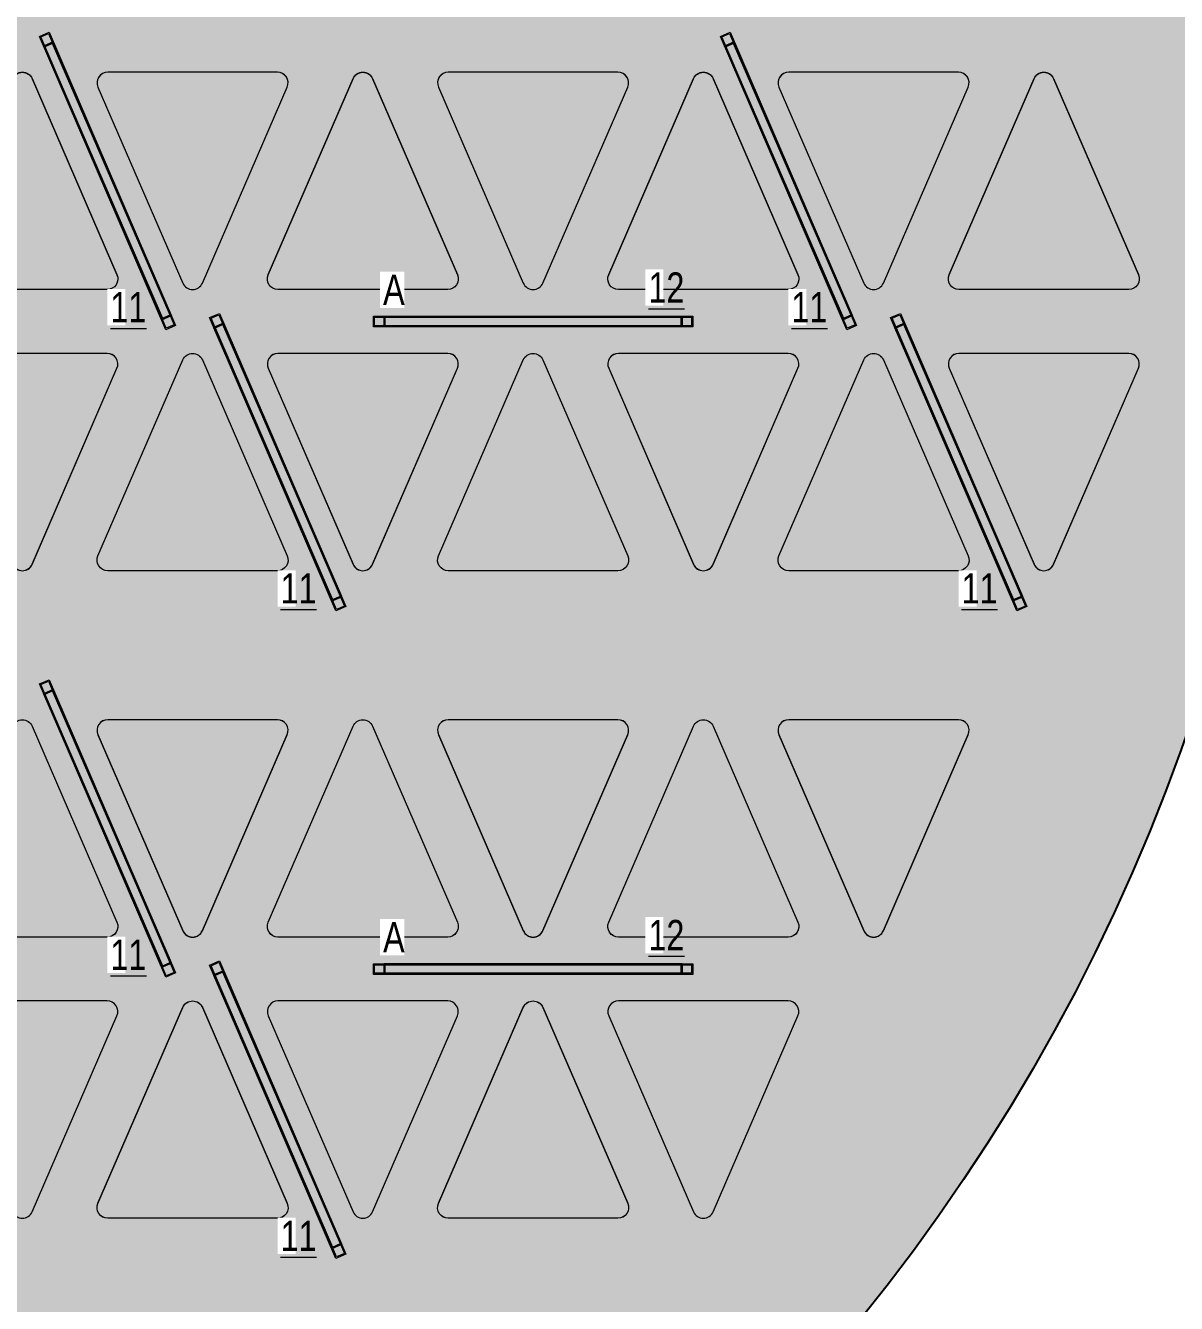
# Model space of a CAD drawing. Header units: millimetres. Extents: x -510890 to 418982, y -118257 to 141350.
# Drawn here: x -59006 to -53598, y 109817 to 115820 of the extents above; entities that cross this region are included whole.
import ezdxf

# ---------------------------------------------------------------- set-up
doc = ezdxf.new("R2010")
doc.units = ezdxf.units.MM
for name, color, linetype, lineweight in [('_ЭОМ_ОБЩ_Освещение_текст тип светильника', 172, 'Continuous', 50), ('_ЭОМ_светильник А', 1, 'Continuous', 35), ('_ЭОМ_светильник Р', 4, 'Continuous', 35), ('АР_Потолки_Штриховка', 252, 'Continuous', 0)]:
    doc.layers.add(name, color=color, linetype=linetype, lineweight=lineweight)
doc.layers.add('RAL 9010', color=7, linetype='Continuous')
doc.layers.add('X-ref Light', color=250, linetype='Continuous')
for name, color, linetype, lineweight, true_color in [('АР_Потолок_RAL 095 85 40', 7, 'Continuous', 5, 0xddc87a), ('АР_Потолок_RAL 100 70 20', 7, 'Continuous', 5, 0xb3ac85), ('АР_Потолок_Покраска', 7, 'Continuous', 5, 0x007399)]:
    doc.layers.add(name, color=color, linetype=linetype, lineweight=lineweight, true_color=true_color)
doc.layers.get('X-ref Light').off()
doc.styles.add('ГОСТ', font='cad.shx', dxfattribs={"width": 0.8})

# ---------------------------------------------------------------- blocks, each defined once
blk = doc.blocks.new('RVE-PLS5070-1500-P')
at = {"color": 0, "linetype": 'ByBlock', "lineweight": -2, "ltscale": 40}
for points in [[(750, -25), (-750, -25), (-750, 25), (750, 25)], [(745, -20), (-745, -20), (-745, 20), (745, 20)]]:
    blk.add_lwpolyline(points, close=True, dxfattribs=at)
blk = doc.blocks.new('A$Cf5012a0c')
at = {"layer": 'АР_Потолки_Штриховка', "color": 18, "lineweight": 18, "ltscale": 100, "true_color": 0x000000}
for points in [[(14421.35030366993, -992.6614311108715), (13864.88366510486, 291.9960689177387), (13819.00333025074, 272.121591888892), (14375.4699688158, -1012.535908139718)], [(14414.77482225513, -990.0608452925808), (13862.28307916736, 285.4205876221531), (13825.57881166553, 269.5210060706013), (14378.0705547533, -1005.960426844133)], [(17621.35030366993, -992.6614311108715), (17064.88366510486, 291.9960689177387), (17019.00333025074, 272.121591888892), (17575.4699688158, -1012.535908139718)], [(17614.77482225513, -990.0608452925808), (17062.28307916736, 285.4205876221531), (17025.57881166553, 269.5210060706013), (17578.0705547533, -1005.960426844133)], [(15420.17593481159, -995.6451892624027), (16820.17593481159, -995.6451892624027), (16820.17593481159, -1045.645189262403), (15420.17593481159, -1045.645189262403)], [(15425.17593481159, -1000.645189262403), (16815.17593481159, -1000.645189262403), (16815.17593481159, -1040.645189262403), (15425.17593481159, -1040.645189262403)], [(15221.35030366993, -2313.411970354093), (14664.88366510486, -1028.754470325483), (14619.00333025074, -1048.628947354329), (15175.4699688158, -2333.28644738294)], [(15214.77482225513, -2310.811384535802), (14662.28307916736, -1035.329951621068), (14625.57881166553, -1051.22953317262), (15178.0705547533, -2326.710966087354)], [(18421.35030366993, -2313.411970354093), (17864.88366510486, -1028.754470325483), (17819.00333025074, -1048.628947354329), (18375.4699688158, -2333.28644738294)], [(18414.77482225513, -2310.811384535802), (17862.28307916736, -1035.329951621068), (17825.57881166553, -1051.22953317262), (18378.0705547533, -2326.710966087354)], [(14421.35030366993, -4034.162509716523), (13864.88366510486, -2749.505009687913), (13819.00333025074, -2769.37948671676), (14375.4699688158, -4054.03698674537)], [(14414.77482225513, -4031.561923898233), (13862.28307916736, -2756.080490983499), (13825.57881166553, -2771.980072535051), (14378.0705547533, -4047.461505449784)], [(15221.35030366993, -5354.913048959745), (14664.88366510486, -4070.255548931134), (14619.00333025074, -4090.130025959981), (15175.4699688158, -5374.787525988591)], [(15214.77482225513, -5352.312463141454), (14662.28307916736, -4076.83103022672), (14625.57881166553, -4092.730611778272), (15178.0705547533, -5368.212044693006)], [(15420.17593481159, -4037.146267868055), (16820.17593481159, -4037.146267868055), (16820.17593481159, -4087.146267868055), (15420.17593481159, -4087.146267868055)], [(15425.17593481159, -4042.146267868055), (16815.17593481159, -4042.146267868055), (16815.17593481159, -4082.146267868055), (15425.17593481159, -4082.146267868055)]]:
    blk.add_lwpolyline(points, close=True, dxfattribs=at)
for points in [[(14164.90677549457, -800.770712233556, -0.5396909000634912), (14119.02643968677, -870.6451892624027), (13321.32366373157, -870.6451892624027, -0.5396909000634947), (13275.44332887745, -800.770712233556), (13674.29471685505, 119.9798269500607, -0.6566107861974896), (13766.05538751697, 119.9798269500607), (14164.90677549457, -800.770712233556)], [(14964.90677549457, 80.23087301157648, 0.5396909000634912), (14919.02643968677, 150.1053500404232), (14121.32366373157, 150.1053500404232, 0.5396909000634947), (14075.44332887745, 80.23087301157648), (14474.29471685505, -840.5196662912495, 0.6566107861974896), (14566.05538751697, -840.5196662912495), (14964.90677549457, 80.23087301157648)], [(15764.90677549457, -800.770712233556, -0.5396909000634912), (15719.02643968677, -870.6451892624027), (14921.32366373157, -870.6451892624027, -0.5396909000634947), (14875.44332887745, -800.770712233556), (15274.29471685505, 119.9798269500607, -0.6566107861974896), (15366.05538751697, 119.9798269500607), (15764.90677549457, -800.770712233556)], [(16564.90677549457, 80.23087301157648, 0.5396909000634912), (16519.02643968677, 150.1053500404232), (15721.32366373157, 150.1053500404232, 0.5396909000634947), (15675.44332887745, 80.23087301157648), (16074.29471685505, -840.5196662912495, 0.6566107861974896), (16166.05538751697, -840.5196662912495), (16564.90677549457, 80.23087301157648)], [(17364.90677549457, -800.770712233556, -0.5396909000634912), (17319.02643968677, -870.6451892624027), (16521.32366373157, -870.6451892624027, -0.5396909000634947), (16475.44332887745, -800.770712233556), (16874.29471685505, 119.9798269500607, -0.6566107861974896), (16966.05538751697, 119.9798269500607), (17364.90677549457, -800.770712233556)], [(18164.90677549457, 80.23087301157648, 0.5396909000634912), (18119.02643968677, 150.1053500404232), (17321.32366373157, 150.1053500404232, 0.5396909000634947), (17275.44332887745, 80.23087301157648), (17674.29471685505, -840.5196662912495, 0.6566107861974896), (17766.05538751697, -840.5196662912495), (18164.90677549457, 80.23087301157648)], [(18964.90677549457, -800.770712233556, -0.5396909000634912), (18919.02643968677, -870.6451892624027), (18121.32366373157, -870.6451892624027, -0.5396909000634947), (18075.44332887745, -800.770712233556), (18474.29471685505, 119.9798269500607, -0.6566107861974896), (18566.05538751697, 119.9798269500607), (18964.90677549457, -800.770712233556)], [(14164.90677549457, -1240.51966617204, 0.5396909000634912), (14119.02643968677, -1170.645189262403), (13321.32366373157, -1170.645189262403, 0.5396909000634947), (13275.44332887745, -1240.51966617204), (13674.29471685505, -2161.270205474866, 0.6566107861974896), (13766.05538751697, -2161.270205474866), (14164.90677549457, -1240.51966617204)], [(14964.90677549457, -2121.521251536382, -0.5396909000634912), (14919.02643968677, -2191.395728565229), (14121.32366373157, -2191.395728565229, -0.5396909000634947), (14075.44332887745, -2121.521251536382), (14474.29471685505, -1200.770712233556, -0.6566107861974896), (14566.05538751697, -1200.770712233556), (14964.90677549457, -2121.521251536382)], [(15764.90677549457, -1240.51966617204, 0.5396909000634912), (15719.02643968677, -1170.645189262403), (14921.32366373157, -1170.645189262403, 0.5396909000634947), (14875.44332887745, -1240.51966617204), (15274.29471685505, -2161.270205474866, 0.6566107861974896), (15366.05538751697, -2161.270205474866), (15764.90677549457, -1240.51966617204)], [(16564.90677549457, -2121.521251536382, -0.5396909000634912), (16519.02643968677, -2191.395728565229), (15721.32366373157, -2191.395728565229, -0.5396909000634947), (15675.44332887745, -2121.521251536382), (16074.29471685505, -1200.770712233556, -0.6566107861974896), (16166.05538751697, -1200.770712233556), (16564.90677549457, -2121.521251536382)], [(17364.90677549457, -1240.51966617204, 0.5396909000634912), (17319.02643968677, -1170.645189262403), (16521.32366373157, -1170.645189262403, 0.5396909000634947), (16475.44332887745, -1240.51966617204), (16874.29471685505, -2161.270205474866, 0.6566107861974896), (16966.05538751697, -2161.270205474866), (17364.90677549457, -1240.51966617204)], [(18164.90677549457, -2121.521251536382, -0.5396909000634912), (18119.02643968677, -2191.395728565229), (17321.32366373157, -2191.395728565229, -0.5396909000634947), (17275.44332887745, -2121.521251536382), (17674.29471685505, -1200.770712233556, -0.6566107861974896), (17766.05538751697, -1200.770712233556), (18164.90677549457, -2121.521251536382)], [(18964.90677549457, -1240.51966617204, 0.5396909000634912), (18919.02643968677, -1170.645189262403), (18121.32366373157, -1170.645189262403, 0.5396909000634947), (18075.44332887745, -1240.51966617204), (18474.29471685505, -2161.270205474866, 0.6566107861974896), (18566.05538751697, -2161.270205474866), (18964.90677549457, -1240.51966617204)], [(14164.90677549457, -3842.271790839208, -0.5396909000634912), (14119.02643968677, -3912.146267868055), (13321.32366373157, -3912.146267868055, -0.5396909000634947), (13275.44332887745, -3842.271790839208), (13674.29471685505, -2921.521251655591, -0.6566107861974896), (13766.05538751697, -2921.521251655591), (14164.90677549457, -3842.271790839208)], [(14964.90677549457, -2961.270205594075, 0.5396909000634912), (14919.02643968677, -2891.395728565229), (14121.32366373157, -2891.395728565229, 0.5396909000634947), (14075.44332887745, -2961.270205594075), (14474.29471685505, -3882.020744896901, 0.6566107861974896), (14566.05538751697, -3882.020744896901), (14964.90677549457, -2961.270205594075)], [(15764.90677549457, -3842.271790839208, -0.5396909000634912), (15719.02643968677, -3912.146267868055), (14921.32366373157, -3912.146267868055, -0.5396909000634947), (14875.44332887745, -3842.271790839208), (15274.29471685505, -2921.521251655591, -0.6566107861974896), (15366.05538751697, -2921.521251655591), (15764.90677549457, -3842.271790839208)], [(16564.90677549457, -2961.270205594075, 0.5396909000634912), (16519.02643968677, -2891.395728565229), (15721.32366373157, -2891.395728565229, 0.5396909000634947), (15675.44332887745, -2961.270205594075), (16074.29471685505, -3882.020744896901, 0.6566107861974896), (16166.05538751697, -3882.020744896901), (16564.90677549457, -2961.270205594075)], [(17364.90677549457, -3842.271790839208, -0.5396909000634912), (17319.02643968677, -3912.146267868055), (16521.32366373157, -3912.146267868055, -0.5396909000634947), (16475.44332887745, -3842.271790839208), (16874.29471685505, -2921.521251655591, -0.6566107861974896), (16966.05538751697, -2921.521251655591), (17364.90677549457, -3842.271790839208)], [(18164.90677549457, -2961.270205594075, 0.5396909000634912), (18119.02643968677, -2891.395728565229), (17321.32366373157, -2891.395728565229, 0.5396909000634947), (17275.44332887745, -2961.270205594075), (17674.29471685505, -3882.020744896901, 0.6566107861974896), (17766.05538751697, -3882.020744896901), (18164.90677549457, -2961.270205594075)], [(14164.90677549457, -4282.020744777692, 0.5396909000634912), (14119.02643968677, -4212.146267868055), (13321.32366373157, -4212.146267868055, 0.5396909000634947), (13275.44332887745, -4282.020744777692), (13674.29471685505, -5202.771284080518, 0.6566107861974896), (13766.05538751697, -5202.771284080518), (14164.90677549457, -4282.020744777692)], [(14964.90677549457, -5163.022330142034, -0.5396909000634912), (14919.02643968677, -5232.89680717088), (14121.32366373157, -5232.89680717088, -0.5396909000634947), (14075.44332887745, -5163.022330142034), (14474.29471685505, -4242.271790839208, -0.6566107861974896), (14566.05538751697, -4242.271790839208), (14964.90677549457, -5163.022330142034)], [(15764.90677549457, -4282.020744777692, 0.5396909000634912), (15719.02643968677, -4212.146267868055), (14921.32366373157, -4212.146267868055, 0.5396909000634947), (14875.44332887745, -4282.020744777692), (15274.29471685505, -5202.771284080518, 0.6566107861974896), (15366.05538751697, -5202.771284080518), (15764.90677549457, -4282.020744777692)], [(16564.90677549457, -5163.022330142034, -0.5396909000634912), (16519.02643968677, -5232.89680717088), (15721.32366373157, -5232.89680717088, -0.5396909000634947), (15675.44332887745, -5163.022330142034), (16074.29471685505, -4242.271790839208, -0.6566107861974896), (16166.05538751697, -4242.271790839208), (16564.90677549457, -5163.022330142034)], [(17364.90677549457, -4282.020744777692, 0.5396909000634912), (17319.02643968677, -4212.146267868055), (16521.32366373157, -4212.146267868055, 0.5396909000634947), (16475.44332887745, -4282.020744777692), (16874.29471685505, -5202.771284080518, 0.6566107861974896), (16966.05538751697, -5202.771284080518), (17364.90677549457, -4282.020744777692)]]:
    blk.add_lwpolyline(points, format="xyb", dxfattribs=at)
at = {"layer": '_ЭОМ_светильник А', "color": 18, "lineweight": 18, "ltscale": 100, "true_color": 0x000000, "rotation": 180}
for p in [(16120.17593481159, -1020.645189262403), (16120.17593481159, -4062.146267868055)]:
    blk.add_blockref('RVE-PLS5070-1500-P', p, dxfattribs=at)
at = {"layer": '_ЭОМ_светильник Р', "color": 18, "lineweight": 18, "ltscale": 100, "true_color": 0x000000, "rotation": 293.3109098092323}
for p in [(14120.17681696033, -360.2699196109897), (17320.17681696033, -360.2699196109897), (14920.17681696033, -1681.020458854211), (18120.17681696027, -1681.020458854211), (14120.17681696039, -3401.770998216642), (14920.17755045422, -4722.521537459863)]:
    blk.add_blockref('RVE-PLS5070-1500-P', p, dxfattribs=at)
at = {"layer": '_ЭОМ_ОБЩ_Освещение_текст тип светильника', "color": 18, "lineweight": 18, "ltscale": 40, "true_color": 0x000000, "char_height": 142.1875, "width": 55.871829552576, "attachment_point": 1, "style": 'ГОСТ', "bg_fill": 3, "box_fill_scale": 1.1, "bg_fill_color": 256, "bg_fill_transparency": 0}
for s, insert in [('{\\L12}', (16662.00155781343, -789.9373374002171)), ('{\\L11}', (14133.89741448849, -882.1700273408787)), ('{\\L11}', (17333.89741448849, -882.1700273408787)), ('{\\L11}', (14933.89741448849, -2202.9205665841)), ('{\\L11}', (18133.89741448843, -2202.9205665841)), ('{\\L12}', (16662.00155781343, -3831.438416005869)), ('{\\L11}', (14133.89741448854, -3923.671105946531)), ('{\\L11}', (14933.89814798237, -5244.421645189752))]:
    blk.add_mtext(s, dxfattribs=dict(at, insert=insert))
at = {"layer": '_ЭОМ_светильник А', "color": 18, "lineweight": 18, "ltscale": 100, "true_color": 0x000000, "char_height": 142.1875, "width": 86.04374658316377, "attachment_point": 1, "style": 'ГОСТ', "bg_fill": 3, "box_fill_scale": 1.1, "bg_fill_color": 256, "bg_fill_transparency": 0}
for insert in [(15415.31766972854, -800.1153723645257), (15415.31766972854, -3841.616450970178)]:
    blk.add_mtext('А', dxfattribs=dict(at, insert=insert))

msp = doc.modelspace()

# ---------------------------------------------------------------- hatches: boundary and pattern name
at = {"layer": 'RAL 9010', "ltscale": 100, "true_color": 0xe1be89}
h = msp.add_hatch(color=31, dxfattribs=at)
h.dxf.hatch_style = 1
h.paths.add_polyline_path([(-57776.0873375806, 115530.8079810905, 0.539690900055195), (-57821.96767303203, 115600.6824583525), (-58619.67044902113, 115600.6824583525, 0.5396909000551948), (-58665.55078418527, 115530.8079815281), (-58266.69939611963, 114610.057442022, 0.6566107862158973), (-58174.93872545669, 114610.057442022)])
h = msp.add_hatch(color=31, dxfattribs=at)
h.dxf.hatch_style = 1
h.paths.add_polyline_path([(-55774.93872545763, 115570.5569352631, 0.6566107861821062), (-55866.6993961187, 115570.5569352631), (-56265.55078418433, 114649.8063958763, 0.5396909000704397), (-56219.67044902113, 114579.9319190497), (-55421.96767303203, 114579.9319190497, 0.539690900070439), (-55376.08733758154, 114649.8063963139)])
h = msp.add_hatch(color=31, dxfattribs=at)
h.dxf.hatch_style = 1
h.paths.add_polyline_path([(-57819.67044906027, 114279.9319190497, 0.5396909000551953), (-57865.55078416971, 114210.0574423085), (-57466.69939611963, 113289.3069028384, 0.6566107862158973), (-57374.93872545669, 113289.3069028384), (-56976.08733759615, 114210.057441871, 0.5396909000551949), (-57021.96767299289, 114279.9319190497)])
h = msp.add_hatch(color=31, dxfattribs=at)
h.dxf.hatch_style = 1
h.paths.add_polyline_path([(-55465.55078418527, 113329.0558565713, 0.5396909000551949), (-55419.67044902113, 113259.1813797469), (-54621.96767303203, 113259.1813797469, 0.5396909000551949), (-54576.0873375806, 113329.0558570089), (-54974.93872545669, 114249.8063960774, 0.6566107862158973), (-55066.69939611963, 114249.8063960774)])
h = msp.add_hatch(color=31, dxfattribs=at)
h.dxf.hatch_style = 1
h.paths.add_polyline_path([(-58974.93872545763, 112529.0558566575, 0.6566107861821062), (-59066.6993961187, 112529.0558566575), (-59465.55078418433, 111608.3053172707, 0.5396909000704397), (-59419.67044902113, 111538.430840444), (-58621.96767303203, 111538.430840444, 0.539690900070439), (-58576.08733758154, 111608.3053177082)])
h = msp.add_hatch(color=31, dxfattribs=at)
h.dxf.hatch_style = 1
h.paths.add_polyline_path([(-56666.69939611963, 111568.5563634164, 0.6566107862158973), (-56574.93872545669, 111568.5563634164), (-56176.0873375806, 112489.3069024849, 0.5396909000551949), (-56221.96767303203, 112559.1813797469), (-57019.67044902113, 112559.1813797469, 0.5396909000551949), (-57065.55078418527, 112489.3069029224)])
h = msp.add_hatch(color=31, dxfattribs=at)
h.dxf.hatch_style = 1
h.paths.add_polyline_path([(-58174.93872545669, 111208.3053174717, 0.6566107862158973), (-58266.69939611963, 111208.3053174717), (-58665.55078418527, 110287.5547779657, 0.5396909000551949), (-58619.67044902113, 110217.6803011412), (-57821.96767303203, 110217.6803011412, 0.5396909000551945), (-57776.0873375806, 110287.5547784032)])
h = msp.add_hatch(color=31, dxfattribs=at)
h.dxf.hatch_style = 1
h.paths.add_polyline_path([(-55866.69939611963, 110247.8058242328, 0.6566107862158973), (-55774.93872545669, 110247.8058242328), (-55376.08733759615, 111168.5563632653, 0.5396909000551943), (-55421.96767299289, 111238.430840444), (-56219.67044906027, 111238.430840444, 0.5396909000551955), (-56265.55078416971, 111168.5563637029)])
at = {"layer": 'АР_Потолки_Штриховка', "ltscale": 100, "true_color": 0xf8f6b0}
h = msp.add_hatch(color=51, dxfattribs=at)
h.dxf.hatch_style = 1
h.paths.add_polyline_path([(-58326.23800943852, 114460.5081544036), (-58878.71103380681, 115735.9976959342), (-58915.41530130864, 115720.0981143827), (-58362.94227694035, 114444.6085727329)])
h = msp.add_hatch(color=51, dxfattribs=at)
h.dxf.hatch_style = 1
h.paths.add_polyline_path([(-55126.23800943852, 114460.5081544036), (-55678.71103380681, 115735.9976959342), (-55715.41530130864, 115720.0981143827), (-55162.94227694035, 114444.6085727329)])
h = msp.add_hatch(color=51, dxfattribs=at)
h.dxf.hatch_style = 1
h.paths.add_polyline_path([(-57526.23800943852, 113139.7576151604), (-58078.71103380681, 114415.247156691), (-58115.41530130864, 114399.3475751395), (-57562.94227694035, 113123.8580334897)])
h = msp.add_hatch(color=51, dxfattribs=at)
h.dxf.hatch_style = 1
h.paths.add_polyline_path([(-57315.81817816258, 114449.9319190497), (-55925.81817816258, 114449.9319190497), (-55925.81817816258, 114409.9319190497), (-57315.81817816258, 114409.9319190497)])
h = msp.add_hatch(color=51, dxfattribs=at)
h.dxf.hatch_style = 1
h.paths.add_polyline_path([(-54326.23800943852, 113139.7576151604), (-54878.71103380681, 114415.247156691), (-54915.41530130864, 114399.3475751395), (-54362.94227694035, 113123.8580334897)])
h = msp.add_hatch(color=51, dxfattribs=at)
h.dxf.hatch_style = 1
h.paths.add_polyline_path([(-58326.23800943852, 111419.007075798), (-58878.71103380681, 112694.4966173286), (-58915.41530130864, 112678.597035777), (-58362.94227694035, 111403.1074941272)])
h = msp.add_hatch(color=51, dxfattribs=at)
h.dxf.hatch_style = 1
h.paths.add_polyline_path([(-57315.81817816258, 111408.430840444), (-55925.81817816258, 111408.430840444), (-55925.81817816258, 111368.430840444), (-57315.81817816258, 111368.430840444)])
h = msp.add_hatch(color=51, dxfattribs=at)
h.dxf.hatch_style = 1
h.paths.add_polyline_path([(-57526.23800943852, 110098.2565365548), (-58078.71103380681, 111373.7460780854), (-58115.41530130864, 111357.8464965338), (-57562.94227694035, 110082.356954884)])
at = {"layer": 'АР_Потолок_RAL 095 85 40', "transparency": 33554687}
h = msp.add_hatch(color=256, dxfattribs=at)
h.dxf.hatch_style = 1
h.paths.add_polyline_path([(-58974.93872545763, 115570.5569352631, 0.6566107861821062), (-59066.6993961187, 115570.5569352631), (-59465.55078418433, 114649.8063958763, 0.5396909000704397), (-59419.67044902113, 114579.9319190497), (-58621.96767303203, 114579.9319190497, 0.539690900070439), (-58576.08733758154, 114649.8063963139)])
h = msp.add_hatch(color=256, dxfattribs=at)
h.dxf.hatch_style = 1
h.paths.add_polyline_path([(-56666.69939611963, 114610.057442022, 0.6566107862158973), (-56574.93872545669, 114610.057442022), (-56176.0873375806, 115530.8079810905, 0.5396909000551949), (-56221.96767303203, 115600.6824583525), (-57019.67044902113, 115600.6824583525, 0.5396909000551949), (-57065.55078418527, 115530.8079815281)])
h = msp.add_hatch(color=256, dxfattribs=at)
h.dxf.hatch_style = 1
h.paths.add_polyline_path([(-54174.93872545763, 115570.5569352631, 0.6566107861821062), (-54266.6993961187, 115570.5569352631), (-54665.55078418433, 114649.8063958763, 0.5396909000704397), (-54619.67044902113, 114579.9319190497), (-53821.96767303203, 114579.9319190497, 0.539690900070439), (-53776.08733758154, 114649.8063963139)])
h = msp.add_hatch(color=256, dxfattribs=at)
h.dxf.hatch_style = 1
h.paths.add_polyline_path([(-58174.93872545669, 114249.8063960774, 0.6566107862158973), (-58266.69939611963, 114249.8063960774), (-58665.55078418527, 113329.0558565713, 0.5396909000551949), (-58619.67044902113, 113259.1813797469), (-57821.96767303203, 113259.1813797469, 0.5396909000551945), (-57776.0873375806, 113329.0558570089)])
h = msp.add_hatch(color=256, dxfattribs=at)
h.dxf.hatch_style = 1
h.paths.add_polyline_path([(-55866.69939611963, 113289.3069028384, 0.6566107862158973), (-55774.93872545669, 113289.3069028384), (-55376.08733759615, 114210.057441871, 0.5396909000551943), (-55421.96767299289, 114279.9319190497), (-56219.67044906027, 114279.9319190497, 0.5396909000551955), (-56265.55078416971, 114210.0574423085)])
h = msp.add_hatch(color=256, dxfattribs=at)
h.dxf.hatch_style = 1
h.paths.add_polyline_path([(-57374.93872545763, 112529.0558566575, 0.6566107861821062), (-57466.6993961187, 112529.0558566575), (-57865.55078418433, 111608.3053172707, 0.5396909000704397), (-57819.67044902113, 111538.430840444), (-57021.96767303203, 111538.430840444, 0.539690900070439), (-56976.08733758154, 111608.3053177082)])
h = msp.add_hatch(color=256, dxfattribs=at)
h.dxf.hatch_style = 1
h.paths.add_polyline_path([(-55066.69939611963, 111568.5563634164, 0.6566107862158973), (-54974.93872545669, 111568.5563634164), (-54576.0873375806, 112489.3069024849, 0.5396909000551949), (-54621.96767303203, 112559.1813797469), (-55419.67044902113, 112559.1813797469, 0.5396909000551949), (-55465.55078418527, 112489.3069029224)])
h = msp.add_hatch(color=256, dxfattribs=at)
h.dxf.hatch_style = 1
h.paths.add_polyline_path([(-59066.69939611963, 110247.8058242328, 0.6566107862158973), (-58974.93872545669, 110247.8058242328), (-58576.08733759615, 111168.5563632653, 0.5396909000551943), (-58621.96767299289, 111238.430840444), (-59419.67044906027, 111238.430840444, 0.5396909000551955), (-59465.55078416971, 111168.5563637029)])
h = msp.add_hatch(color=256, dxfattribs=at)
h.dxf.hatch_style = 1
h.paths.add_polyline_path([(-57065.55078418527, 110287.5547779657, 0.5396909000551949), (-57019.67044902113, 110217.6803011412), (-56221.96767303203, 110217.6803011412, 0.5396909000551949), (-56176.0873375806, 110287.5547784032), (-56574.93872545669, 111208.3053174717, 0.6566107862158973), (-56666.69939611963, 111208.3053174717)])
at = {"layer": 'АР_Потолок_RAL 100 70 20', "transparency": 33554687}
h = msp.add_hatch(color=256, dxfattribs=at)
h.dxf.hatch_style = 1
h.paths.add_polyline_path([(-57374.93872545763, 115570.5569352631, 0.6566107861821062), (-57466.6993961187, 115570.5569352631), (-57865.55078418433, 114649.8063958763, 0.5396909000704397), (-57819.67044902113, 114579.9319190497), (-57021.96767303203, 114579.9319190497, 0.539690900070439), (-56976.08733758154, 114649.8063963139)])
h = msp.add_hatch(color=256, dxfattribs=at)
h.dxf.hatch_style = 1
h.paths.add_polyline_path([(-55066.69939611963, 114610.057442022, 0.6566107862158973), (-54974.93872545669, 114610.057442022), (-54576.0873375806, 115530.8079810905, 0.5396909000551949), (-54621.96767303203, 115600.6824583525), (-55419.67044902113, 115600.6824583525, 0.5396909000551949), (-55465.55078418527, 115530.8079815281)])
h = msp.add_hatch(color=256, dxfattribs=at)
h.dxf.hatch_style = 1
h.paths.add_polyline_path([(-59066.69939611963, 113289.3069028384, 0.6566107862158973), (-58974.93872545669, 113289.3069028384), (-58576.08733759615, 114210.057441871, 0.5396909000551943), (-58621.96767299289, 114279.9319190497), (-59419.67044906027, 114279.9319190497, 0.5396909000551955), (-59465.55078416971, 114210.0574423085)])
h = msp.add_hatch(color=256, dxfattribs=at)
h.dxf.hatch_style = 1
h.paths.add_polyline_path([(-57065.55078418527, 113329.0558565713, 0.5396909000551949), (-57019.67044902113, 113259.1813797469), (-56221.96767303203, 113259.1813797469, 0.5396909000551949), (-56176.0873375806, 113329.0558570089), (-56574.93872545669, 114249.8063960774, 0.6566107862158973), (-56666.69939611963, 114249.8063960774)])
h = msp.add_hatch(color=256, dxfattribs=at)
h.dxf.hatch_style = 1
h.paths.add_polyline_path([(-54266.69939611963, 113289.3069028384, 0.6566107862158973), (-54174.93872545669, 113289.3069028384), (-53776.08733759615, 114210.057441871, 0.5396909000551943), (-53821.96767299289, 114279.9319190497), (-54619.67044906027, 114279.9319190497, 0.5396909000551955), (-54665.55078416971, 114210.0574423085)])
h = msp.add_hatch(color=256, dxfattribs=at)
h.dxf.hatch_style = 1
h.paths.add_polyline_path([(-57776.0873375806, 112489.3069024849, 0.539690900055195), (-57821.96767303203, 112559.1813797469), (-58619.67044902113, 112559.1813797469, 0.5396909000551948), (-58665.55078418527, 112489.3069029224), (-58266.69939611963, 111568.5563634164, 0.6566107862158973), (-58174.93872545669, 111568.5563634164)])
h = msp.add_hatch(color=256, dxfattribs=at)
h.dxf.hatch_style = 1
h.paths.add_polyline_path([(-55774.93872545763, 112529.0558566575, 0.6566107861821062), (-55866.6993961187, 112529.0558566575), (-56265.55078418433, 111608.3053172707, 0.5396909000704397), (-56219.67044902113, 111538.430840444), (-55421.96767303203, 111538.430840444, 0.539690900070439), (-55376.08733758154, 111608.3053177082)])
h = msp.add_hatch(color=256, dxfattribs=at)
h.dxf.hatch_style = 1
h.paths.add_polyline_path([(-57819.67044906027, 111238.430840444, 0.5396909000551953), (-57865.55078416971, 111168.5563637029), (-57466.69939611963, 110247.8058242328, 0.6566107862158973), (-57374.93872545669, 110247.8058242328), (-56976.08733759615, 111168.5563632653, 0.5396909000551949), (-57021.96767299289, 111238.430840444)])
at = {"layer": 'АР_Потолок_Покраска'}
h = msp.add_hatch(dxfattribs=at)
h.set_pattern_fill('CROSS', color=256, scale=25)
h.set_pattern_definition([(0, (0, 0), (158.75, 158.75), [79.375, -238.125]), (90, (39.6875, -39.6875), (-158.75, 158.75), [79.375, -238.125])])
h.paths.add_polyline_path([(-59095.75909551562, 112400.6824583648), (-59495.75909551562, 112400.6824583648), (-59495.75909551556, 112800.6824583648), (-59095.75909551565, 112800.6824583648)], flags=16)
edge = h.paths.add_edge_path()
edge.add_line((-75318.65711988448, 112800.6872824757), (-75318.65621402282, 118400.7051538053))
edge.add_line((-75318.65621402282, 118400.7051538053), (-52975.75909551542, 118400.6824583647))
edge.add_line((-52975.75909551542, 118400.6824583647), (-52975.75909551553, 124800.6824583525))
edge.add_line((-52975.75909551553, 124800.6824583525), (-53495.75909551539, 124800.6824583525))
edge.add_line((-53495.75909551539, 124800.6824583525), (-53495.75909551539, 124520.6824583525))
edge.add_line((-53495.75909551539, 124520.6824583525), (-59095.75909551562, 124520.6824583525))
edge.add_line((-59095.75909551562, 124520.6824583525), (-59095.75909551562, 127350.6824583525))
edge.add_line((-59095.75909551562, 127350.6824583525), (-49605.75909737786, 127350.6824583523))
edge.add_line((-49605.75909737786, 127350.6824583523), (-49605.75910657821, 124550.6824583525))
edge.add_line((-49605.75910657821, 124550.6824583525), (-47965.75909551531, 124550.6824583525))
edge.add_line((-47965.75909551531, 124550.6824583525), (-47965.7590955153, 121815.5996680575))
edge.add_line((-47965.7590955153, 121815.5996680575), (-47215.87982837165, 121815.5996680575))
edge.add_line((-47215.87982837165, 121815.5996680575), (-47215.80883499044, 118800.6824583525))
edge.add_line((-47215.80883499044, 118800.6824583525), (-47495.75909551527, 118800.6824583525))
edge.add_line((-47495.75909551527, 118800.6824583525), (-47495.75909551527, 118400.6824583525))
edge.add_line((-47495.75909551527, 118400.6824583525), (-47215.7590955153, 118400.6824583648))
edge.add_line((-47215.7590955153, 118400.6824583648), (-47215.7590955153, 115850.6824583648))
edge.add_line((-47215.7590955153, 115850.6824583648), (-53060.75909551539, 115850.6824583603))
edge.add_line((-53060.75909551539, 115850.6824583603), (-53060.75909551102, 114910.6824584058))
edge.add_arc((-62185.86614970997, 115502.5789154782), 9144.283469276654, 272.8206375194019, 356.28873106615686, ccw=False)
edge.add_line((-61735.88026475391, 106369.3739539203), (-62545.88026494134, 106369.3739539417))
edge.add_line((-62545.88026494134, 106369.3739539417), (-62545.88150275615, 101906.5583957726))
edge.add_line((-62545.88150275615, 101906.5583957726), (-65095.75909551617, 101906.5583957727))
edge.add_line((-65095.75909551617, 101906.5583957727), (-65095.75909551579, 112800.6824583525))
edge.add_line((-65095.75909551579, 112800.6824583525), (-75318.65711988448, 112800.6872824757))

# ---------------------------------------------------------------- linework, layer by layer
msp.add_lwpolyline([(-75318.65621402282, 118400.7051538053), (-52975.75909551542, 118400.6824583647), (-52975.75909551553, 124800.6824583525), (-53495.75909551539, 124800.6824583525), (-53495.75909551539, 124520.6824583525), (-59095.75909551562, 124520.6824583525), (-59095.75909551562, 127350.6824583525), (-49605.75909737786, 127350.6824583523), (-49605.75910657821, 124550.6824583525), (-47965.75909551531, 124550.6824583525), (-47965.7590955153, 121815.5996680575), (-47215.87982837165, 121815.5996680575), (-47215.80883499044, 118800.6824583525), (-47495.75909551527, 118800.6824583525), (-47495.75909551527, 118400.6824583525), (-47215.7590955153, 118400.6824583648), (-47215.7590955153, 115850.6824583648), (-53060.75909551539, 115850.6824583603), (-53060.75909551102, 114910.6824584058, -0.3812035354375316), (-61735.88026475391, 106369.3739539203), (-62545.88026494134, 106369.3739539417), (-62545.88150275615, 101906.5583957726), (-65095.75909551617, 101906.5583957727)], format="xyb")
at = {"layer": 'АР_Потолки_Штриховка', "color": 18, "ltscale": 100, "true_color": 0x000000}
for points in [[(-58319.64380930425, 114457.9156772012), (-58876.11044786931, 115742.5731772298), (-58921.99078272343, 115722.698700201), (-58365.52414415837, 114438.0412001724)], [(-58326.21929071904, 114460.5162630195), (-58878.71103380681, 115735.9976959342), (-58915.41530130864, 115720.0981143827), (-58362.92355822087, 114444.616681468)], [(-55119.64380930425, 114457.9156772012), (-55676.11044786931, 115742.5731772298), (-55721.99078272343, 115722.698700201), (-55165.52414415837, 114438.0412001724)], [(-55126.21929071904, 114460.5162630195), (-55678.71103380681, 115735.9976959342), (-55715.41530130864, 115720.0981143827), (-55162.92355822087, 114444.616681468)], [(-57519.64380930425, 113137.165137958), (-58076.11044786931, 114421.8226379866), (-58121.99078272343, 114401.9481609578), (-57565.52414415837, 113117.2906609292)], [(-57526.21929071904, 113139.7657237763), (-58078.71103380681, 114415.247156691), (-58115.41530130864, 114399.3475751395), (-57562.92355822087, 113123.8661422247)], [(-57320.81817816258, 114454.9319190497), (-55920.81817816258, 114454.9319190497), (-55920.81817816258, 114404.9319190497), (-57320.81817816258, 114404.9319190497)], [(-57315.81817816258, 114449.9319190497), (-55925.81817816258, 114449.9319190497), (-55925.81817816258, 114409.9319190497), (-57315.81817816258, 114409.9319190497)], [(-54319.64380930425, 113137.165137958), (-54876.11044786931, 114421.8226379866), (-54921.99078272343, 114401.9481609578), (-54365.52414415837, 113117.2906609292)], [(-54326.21929071904, 113139.7657237763), (-54878.71103380681, 114415.247156691), (-54915.41530130864, 114399.3475751395), (-54362.92355822087, 113123.8661422247)], [(-58319.64380930425, 111416.4145985956), (-58876.11044786931, 112701.0720986242), (-58921.99078272343, 112681.1976215953), (-58365.52414415837, 111396.5401215667)], [(-58326.21929071904, 111419.0151844139), (-58878.71103380681, 112694.4966173286), (-58915.41530130864, 112678.597035777), (-58362.92355822087, 111403.1156028623)], [(-57320.81817816258, 111413.430840444), (-55920.81817816258, 111413.430840444), (-55920.81817816258, 111363.430840444), (-57320.81817816258, 111363.430840444)], [(-57315.81817816258, 111408.430840444), (-55925.81817816258, 111408.430840444), (-55925.81817816258, 111368.430840444), (-57315.81817816258, 111368.430840444)], [(-57519.64380930425, 110095.6640593523), (-58076.11044786931, 111380.321559381), (-58121.99078272343, 111360.4470823521), (-57565.52414415837, 110075.7895823235)], [(-57526.21929071904, 110098.2646451706), (-58078.71103380681, 111373.7460780854), (-58115.41530130864, 111357.8464965338), (-57562.92355822087, 110082.3650636191)]]:
    msp.add_lwpolyline(points, close=True, dxfattribs=at)
for points in [[(-58576.0873374796, 114649.8063960785, -0.5396909000634912), (-58621.9676732874, 114579.9319190497), (-59419.6704492426, 114579.9319190497, -0.5396909000634947), (-59465.55078409673, 114649.8063960785), (-59066.69939611913, 115570.5569352622, -0.6566107861974896), (-58974.9387254572, 115570.5569352622), (-58576.0873374796, 114649.8063960785)], [(-57776.0873374796, 115530.8079813237, 0.5396909000634912), (-57821.9676732874, 115600.6824583525), (-58619.6704492426, 115600.6824583525, 0.5396909000634947), (-58665.55078409673, 115530.8079813237), (-58266.69939611913, 114610.0574420208, 0.6566107861974896), (-58174.9387254572, 114610.0574420208), (-57776.0873374796, 115530.8079813237)], [(-56976.0873374796, 114649.8063960785, -0.5396909000634912), (-57021.9676732874, 114579.9319190497), (-57819.6704492426, 114579.9319190497, -0.5396909000634947), (-57865.55078409673, 114649.8063960785), (-57466.69939611913, 115570.5569352622, -0.6566107861974896), (-57374.9387254572, 115570.5569352622), (-56976.0873374796, 114649.8063960785)], [(-56176.0873374796, 115530.8079813237, 0.5396909000634912), (-56221.9676732874, 115600.6824583525), (-57019.6704492426, 115600.6824583525, 0.5396909000634947), (-57065.55078409673, 115530.8079813237), (-56666.69939611913, 114610.0574420208, 0.6566107861974896), (-56574.9387254572, 114610.0574420208), (-56176.0873374796, 115530.8079813237)], [(-55376.0873374796, 114649.8063960785, -0.5396909000634912), (-55421.9676732874, 114579.9319190497), (-56219.6704492426, 114579.9319190497, -0.5396909000634947), (-56265.55078409673, 114649.8063960785), (-55866.69939611913, 115570.5569352622, -0.6566107861974896), (-55774.9387254572, 115570.5569352622), (-55376.0873374796, 114649.8063960785)], [(-54576.0873374796, 115530.8079813237, 0.5396909000634912), (-54621.9676732874, 115600.6824583525), (-55419.6704492426, 115600.6824583525, 0.5396909000634947), (-55465.55078409673, 115530.8079813237), (-55066.69939611913, 114610.0574420208, 0.6566107861974896), (-54974.9387254572, 114610.0574420208), (-54576.0873374796, 115530.8079813237)], [(-53776.0873374796, 114649.8063960785, -0.5396909000634912), (-53821.9676732874, 114579.9319190497), (-54619.6704492426, 114579.9319190497, -0.5396909000634947), (-54665.55078409673, 114649.8063960785), (-54266.69939611913, 115570.5569352622, -0.6566107861974896), (-54174.9387254572, 115570.5569352622), (-53776.0873374796, 114649.8063960785)], [(-58576.0873374796, 114210.0574421401, 0.5396909000634912), (-58621.9676732874, 114279.9319190497), (-59419.6704492426, 114279.9319190497, 0.5396909000634947), (-59465.55078409673, 114210.0574421401), (-59066.69939611913, 113289.3069028372, 0.6566107861974896), (-58974.9387254572, 113289.3069028372), (-58576.0873374796, 114210.0574421401)], [(-57776.0873374796, 113329.0558567757, -0.5396909000634912), (-57821.9676732874, 113259.1813797469), (-58619.6704492426, 113259.1813797469, -0.5396909000634947), (-58665.55078409673, 113329.0558567757), (-58266.69939611913, 114249.8063960785, -0.6566107861974896), (-58174.9387254572, 114249.8063960785), (-57776.0873374796, 113329.0558567757)], [(-56976.0873374796, 114210.0574421401, 0.5396909000634912), (-57021.9676732874, 114279.9319190497), (-57819.6704492426, 114279.9319190497, 0.5396909000634947), (-57865.55078409673, 114210.0574421401), (-57466.69939611913, 113289.3069028372, 0.6566107861974896), (-57374.9387254572, 113289.3069028372), (-56976.0873374796, 114210.0574421401)], [(-56176.0873374796, 113329.0558567757, -0.5396909000634912), (-56221.9676732874, 113259.1813797469), (-57019.6704492426, 113259.1813797469, -0.5396909000634947), (-57065.55078409673, 113329.0558567757), (-56666.69939611913, 114249.8063960785, -0.6566107861974896), (-56574.9387254572, 114249.8063960785), (-56176.0873374796, 113329.0558567757)], [(-55376.0873374796, 114210.0574421401, 0.5396909000634912), (-55421.9676732874, 114279.9319190497), (-56219.6704492426, 114279.9319190497, 0.5396909000634947), (-56265.55078409673, 114210.0574421401), (-55866.69939611913, 113289.3069028372, 0.6566107861974896), (-55774.9387254572, 113289.3069028372), (-55376.0873374796, 114210.0574421401)], [(-54576.0873374796, 113329.0558567757, -0.5396909000634912), (-54621.9676732874, 113259.1813797469), (-55419.6704492426, 113259.1813797469, -0.5396909000634947), (-55465.55078409673, 113329.0558567757), (-55066.69939611913, 114249.8063960785, -0.6566107861974896), (-54974.9387254572, 114249.8063960785), (-54576.0873374796, 113329.0558567757)], [(-53776.0873374796, 114210.0574421401, 0.5396909000634912), (-53821.9676732874, 114279.9319190497), (-54619.6704492426, 114279.9319190497, 0.5396909000634947), (-54665.55078409673, 114210.0574421401), (-54266.69939611913, 113289.3069028372, 0.6566107861974896), (-54174.9387254572, 113289.3069028372), (-53776.0873374796, 114210.0574421401)], [(-58576.0873374796, 111608.3053174729, -0.5396909000634912), (-58621.9676732874, 111538.430840444), (-59419.6704492426, 111538.430840444, -0.5396909000634947), (-59465.55078409673, 111608.3053174729), (-59066.69939611913, 112529.0558566565, -0.6566107861974896), (-58974.9387254572, 112529.0558566565), (-58576.0873374796, 111608.3053174729)], [(-57776.0873374796, 112489.306902718, 0.5396909000634912), (-57821.9676732874, 112559.1813797469), (-58619.6704492426, 112559.1813797469, 0.5396909000634947), (-58665.55078409673, 112489.306902718), (-58266.69939611913, 111568.5563634152, 0.6566107861974896), (-58174.9387254572, 111568.5563634152), (-57776.0873374796, 112489.306902718)], [(-56976.0873374796, 111608.3053174729, -0.5396909000634912), (-57021.9676732874, 111538.430840444), (-57819.6704492426, 111538.430840444, -0.5396909000634947), (-57865.55078409673, 111608.3053174729), (-57466.69939611913, 112529.0558566565, -0.6566107861974896), (-57374.9387254572, 112529.0558566565), (-56976.0873374796, 111608.3053174729)], [(-56176.0873374796, 112489.306902718, 0.5396909000634912), (-56221.9676732874, 112559.1813797469), (-57019.6704492426, 112559.1813797469, 0.5396909000634947), (-57065.55078409673, 112489.306902718), (-56666.69939611913, 111568.5563634152, 0.6566107861974896), (-56574.9387254572, 111568.5563634152), (-56176.0873374796, 112489.306902718)], [(-55376.0873374796, 111608.3053174729, -0.5396909000634912), (-55421.9676732874, 111538.430840444), (-56219.6704492426, 111538.430840444, -0.5396909000634947), (-56265.55078409673, 111608.3053174729), (-55866.69939611913, 112529.0558566565, -0.6566107861974896), (-55774.9387254572, 112529.0558566565), (-55376.0873374796, 111608.3053174729)], [(-54576.0873374796, 112489.306902718, 0.5396909000634912), (-54621.9676732874, 112559.1813797469), (-55419.6704492426, 112559.1813797469, 0.5396909000634947), (-55465.55078409673, 112489.306902718), (-55066.69939611913, 111568.5563634152, 0.6566107861974896), (-54974.9387254572, 111568.5563634152), (-54576.0873374796, 112489.306902718)], [(-58576.0873374796, 111168.5563635344, 0.5396909000634912), (-58621.9676732874, 111238.430840444), (-59419.6704492426, 111238.430840444, 0.5396909000634947), (-59465.55078409673, 111168.5563635344), (-59066.69939611913, 110247.8058242316, 0.6566107861974896), (-58974.9387254572, 110247.8058242316), (-58576.0873374796, 111168.5563635344)], [(-57776.0873374796, 110287.5547781701, -0.5396909000634912), (-57821.9676732874, 110217.6803011412), (-58619.6704492426, 110217.6803011412, -0.5396909000634947), (-58665.55078409673, 110287.5547781701), (-58266.69939611913, 111208.3053174729, -0.6566107861974896), (-58174.9387254572, 111208.3053174729), (-57776.0873374796, 110287.5547781701)], [(-56976.0873374796, 111168.5563635344, 0.5396909000634912), (-57021.9676732874, 111238.430840444), (-57819.6704492426, 111238.430840444, 0.5396909000634947), (-57865.55078409673, 111168.5563635344), (-57466.69939611913, 110247.8058242316, 0.6566107861974896), (-57374.9387254572, 110247.8058242316), (-56976.0873374796, 111168.5563635344)], [(-56176.0873374796, 110287.5547781701, -0.5396909000634912), (-56221.9676732874, 110217.6803011412), (-57019.6704492426, 110217.6803011412, -0.5396909000634947), (-57065.55078409673, 110287.5547781701), (-56666.69939611913, 111208.3053174729, -0.6566107861974896), (-56574.9387254572, 111208.3053174729), (-56176.0873374796, 110287.5547781701)], [(-55376.0873374796, 111168.5563635344, 0.5396909000634912), (-55421.9676732874, 111238.430840444), (-56219.6704492426, 111238.430840444, 0.5396909000634947), (-56265.55078409673, 111168.5563635344), (-55866.69939611913, 110247.8058242316, 0.6566107861974896), (-55774.9387254572, 110247.8058242316), (-55376.0873374796, 111168.5563635344)]]:
    msp.add_lwpolyline(points, format="xyb", dxfattribs=at)

# ---------------------------------------------------------------- next in the draw order: block references
at = {"layer": 'X-ref Light', "color": 18, "lineweight": 30, "true_color": 0x000000}
msp.add_blockref('A$Cf5012a0c', (-72740.99411297434, 115450.0781875445), dxfattribs=at)

doc.saveas('drawing.dxf')
